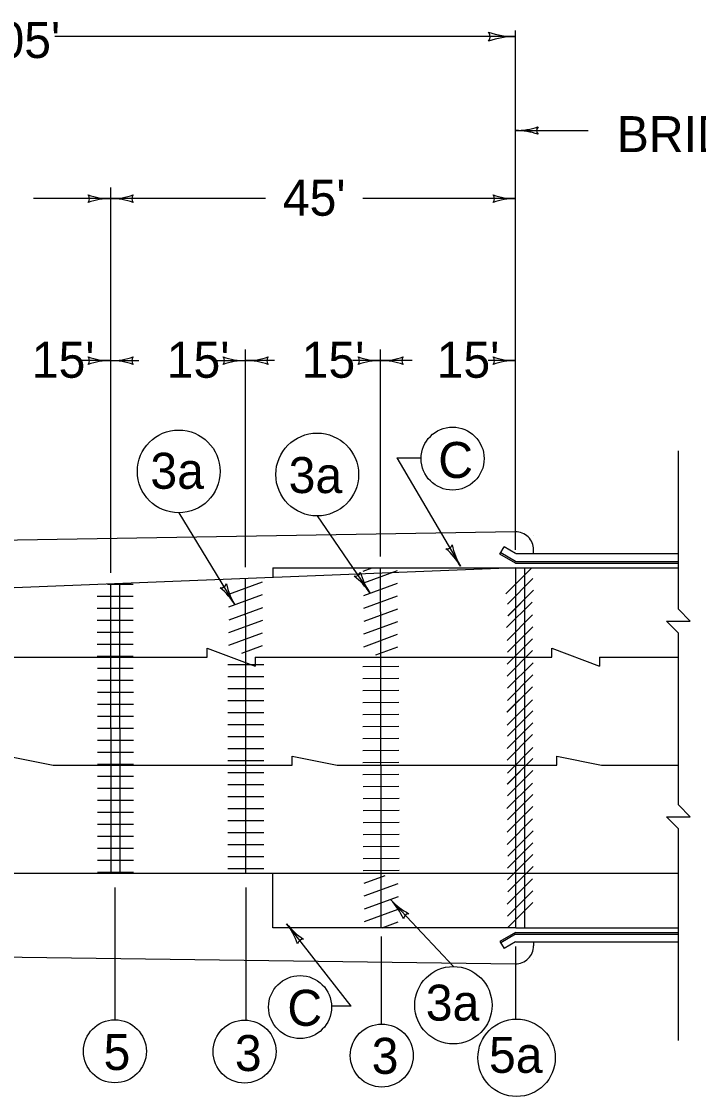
# Model space of a CAD drawing. Extents: x 1007 to 1035.5, y 1000.5 to 1021.5.
# Drawn here: x 1018.96 to 1022.72, y 1006.84 to 1012.82 of the extents above; entities that cross this region are included whole.
import ezdxf

# ---------------------------------------------------------------- set-up
doc = ezdxf.new("R2010")
doc.units = 0
doc.layers.add('Level 1', color=7, linetype='Continuous')

msp = doc.modelspace()

# ---------------------------------------------------------------- linework, layer by layer
at = {"layer": 'Level 1'}
for p, q in [((1021.7079, 1012.7324), (1019.1465, 1012.7324)), ((1021.7075, 1009.8811), (1021.7075, 1012.766)), ((1021.7075, 1009.8853), (1021.7075, 1012.7426)), ((1021.7079, 1009.9233), (1021.7079, 1012.761)), ((1021.7079, 1009.9136), (1021.7079, 1012.7428)), ((1021.7075, 1012.2106), (1022.1106, 1012.2106)), ((1021.7079, 1012.2108), (1022.1109, 1012.2108)), ((1019.4579, 1009.7544), (1019.4579, 1011.8949)), ((1019.4579, 1011.8324), (1019.0279, 1011.8324)), ((1020.3186, 1011.8324), (1019.4579, 1011.8324)), ((1021.7079, 1011.8324), (1020.8598, 1011.8324)), ((1020.2079, 1009.7843), (1020.2079, 1010.9949)), ((1020.9579, 1009.8442), (1020.9579, 1010.9949)), ((1019.4579, 1010.9324), (1019.2915, 1010.9324)), ((1019.4579, 1010.9324), (1019.6134, 1010.9324)), ((1020.0471, 1010.9324), (1020.2079, 1010.9324)), ((1020.368, 1010.9324), (1020.2079, 1010.9324)), ((1020.9579, 1010.9324), (1020.8017, 1010.9324)), ((1021.1329, 1010.9324), (1020.9579, 1010.9324)), ((1021.7079, 1010.9324), (1021.5564, 1010.9324)), ((1022.6127, 1009.5928), (1022.6127, 1010.4322)), ((1022.6127, 1009.6512), (1022.6127, 1010.4322)), ((1021.0486, 1010.3918), (1021.1831, 1010.3918)), ((1021.0486, 1010.3917), (1021.4017, 1009.7903)), ((1019.8358, 1010.087), (1020.1486, 1009.575)), ((1020.6055, 1010.0699), (1020.8986, 1009.6426)), ((1021.7069, 1009.982), (1009.2093, 1009.7721)), ((1021.8079, 1009.9608), (1021.8079, 1009.9608)), ((1021.6213, 1009.8578), (1021.6444, 1009.8978)), ((1021.7079, 1009.8171), (1021.6253, 1009.8648)), ((1021.7079, 1009.8608), (1021.6445, 1009.8974)), ((1021.7088, 1009.8608), (1022.6134, 1009.8608)), ((1021.8079, 1009.8623), (1021.8079, 1009.882)), ((1021.7079, 1009.8078), (1021.6213, 1009.8578)), ((1021.7079, 1009.8171), (1022.6134, 1009.8171)), ((1021.7079, 1009.8078), (1022.6134, 1009.8078)), ((1020.3593, 1009.7818), (1020.3593, 1009.727)), ((1020.3593, 1009.7818), (1022.6134, 1009.7818)), ((1021.7075, 1009.7814), (1020.3636, 1009.728)), ((1020.8605, 1009.7633), (1020.9108, 1009.7817)), ((1020.8647, 1009.6978), (1021.0526, 1009.7665)), ((1020.9589, 1009.295), (1020.9579, 1009.7817)), ((1021.6539, 1009.637), (1021.7953, 1009.7784)), ((1021.6539, 1009.6369), (1021.7953, 1009.7783)), ((1021.7096, 1007.7814), (1021.7096, 1009.7814)), ((1021.7096, 1007.7814), (1021.7096, 1009.7814)), ((1021.7596, 1007.7814), (1021.7596, 1009.7814)), ((1021.7596, 1007.7814), (1021.7596, 1009.7814)), ((1020.3607, 1009.7279), (1009.2093, 1009.2843)), ((1019.4392, 1009.6912), (1019.583, 1009.6913)), ((1019.4598, 1008.0843), (1019.4579, 1009.6919)), ((1019.5098, 1008.0843), (1019.508, 1009.6938)), ((1020.114, 1009.6347), (1020.3019, 1009.7032)), ((1020.2083, 1009.3028), (1020.2079, 1009.7218)), ((1020.8643, 1009.6267), (1021.0521, 1009.6954)), ((1021.8038, 1009.7218), (1021.6624, 1009.5804)), ((1021.8038, 1009.7218), (1021.6624, 1009.5803)), ((1019.383, 1009.6244), (1019.5831, 1009.6246)), ((1020.1138, 1009.5652), (1020.3018, 1009.6337)), ((1020.8643, 1009.5572), (1021.052, 1009.6259)), ((1021.8074, 1009.6566), (1021.6659, 1009.5152)), ((1021.8074, 1009.6566), (1021.666, 1009.5152)), ((1020.1157, 1009.4929), (1020.3035, 1009.5615)), ((1021.7999, 1009.5907), (1021.6585, 1009.4493)), ((1021.7999, 1009.5906), (1021.6585, 1009.4492)), ((1019.3831, 1009.5578), (1019.5832, 1009.558)), ((1020.866, 1009.4849), (1021.0538, 1009.5537)), ((1021.8022, 1009.5193), (1021.6608, 1009.3778)), ((1021.8023, 1009.5193), (1021.6608, 1009.3778)), ((1019.3832, 1009.4911), (1019.5833, 1009.4913)), ((1020.1147, 1009.4223), (1020.3025, 1009.4909)), ((1020.8652, 1009.4144), (1021.053, 1009.4832)), ((1021.8042, 1009.4534), (1021.6627, 1009.312)), ((1021.8042, 1009.4533), (1021.6628, 1009.3119)), ((1019.3833, 1009.4244), (1019.5833, 1009.4246)), ((1020.1135, 1009.3513), (1020.3014, 1009.4198)), ((1020.8642, 1009.3433), (1021.052, 1009.412)), ((1021.8022, 1009.3878), (1021.6608, 1009.2463)), ((1021.8022, 1009.3878), (1021.6608, 1009.2463)), ((1019.3833, 1009.3577), (1019.5833, 1009.3579)), ((1019.9936, 1009.2843), (1019.9936, 1009.3343)), ((1019.9936, 1009.3343), (1020.26, 1009.2343)), ((1020.1858, 1009.3078), (1020.3023, 1009.3503)), ((1020.9312, 1009.2979), (1021.0528, 1009.3425)), ((1021.9088, 1009.2843), (1021.9088, 1009.3343)), ((1021.9088, 1009.3343), (1022.1752, 1009.2343)), ((1017.2472, 1009.2843), (1019.9936, 1009.2843)), ((1019.3834, 1009.291), (1019.5833, 1009.2913)), ((1020.2093, 1008.0854), (1020.2083, 1009.3028)), ((1020.26, 1009.2843), (1020.26, 1009.2343)), ((1020.26, 1009.2843), (1021.9088, 1009.2843)), ((1020.9611, 1008.0756), (1020.9587, 1009.3007)), ((1021.8025, 1009.3213), (1021.661, 1009.1798)), ((1021.8025, 1009.3212), (1021.6611, 1009.1798)), ((1022.1752, 1009.2843), (1022.6123, 1009.2843)), ((1022.1752, 1009.2843), (1022.1752, 1009.2343)), ((1022.6127, 1008.5918), (1022.6127, 1009.3178)), ((1019.3835, 1009.2244), (1019.5834, 1009.2246)), ((1020.1083, 1009.2434), (1020.3083, 1009.2436)), ((1020.8588, 1009.2338), (1021.0588, 1009.2342)), ((1021.8051, 1009.2538), (1021.6637, 1009.1123)), ((1021.8051, 1009.2538), (1021.6637, 1009.1123)), ((1022.6127, 1008.4645), (1022.6127, 1009.2595)), ((1019.3836, 1009.1578), (1019.5835, 1009.158)), ((1020.1084, 1009.1768), (1020.3084, 1009.1769)), ((1020.8589, 1009.1671), (1021.0589, 1009.1675)), ((1021.8038, 1009.1866), (1021.6623, 1009.0452)), ((1021.8038, 1009.1865), (1021.6623, 1009.0451)), ((1019.3837, 1009.0911), (1019.5836, 1009.0913)), ((1020.1085, 1009.1102), (1020.3085, 1009.1103)), ((1020.8591, 1009.1005), (1021.0591, 1009.1008)), ((1021.8018, 1009.121), (1021.6603, 1008.9796)), ((1021.8018, 1009.1209), (1021.6604, 1008.9795)), ((1019.3838, 1009.0244), (1019.5837, 1009.0247)), ((1020.1085, 1009.0434), (1020.3085, 1009.0437)), ((1020.8592, 1009.0338), (1021.0592, 1009.0343)), ((1021.8025, 1009.0489), (1021.6611, 1008.9075)), ((1021.8025, 1009.0488), (1021.6611, 1008.9074)), ((1020.1086, 1008.9768), (1020.3086, 1008.977)), ((1020.8593, 1008.9672), (1021.0593, 1008.9676)), ((1021.8047, 1008.9869), (1021.6633, 1008.8455)), ((1021.8047, 1008.9869), (1021.6633, 1008.8455)), ((1019.3838, 1008.9577), (1019.5838, 1008.9579)), ((1020.1087, 1008.9101), (1020.3086, 1008.9103)), ((1021.8033, 1008.9198), (1021.6619, 1008.7783)), ((1021.8034, 1008.9197), (1021.662, 1008.7783)), ((1019.3839, 1008.8911), (1019.5838, 1008.8913)), ((1020.8595, 1008.9005), (1021.0594, 1008.9009)), ((1021.803, 1008.8548), (1021.6616, 1008.7134)), ((1021.803, 1008.8548), (1021.6616, 1008.7133)), ((1019.3839, 1008.8244), (1019.5839, 1008.8246)), ((1020.1088, 1008.8434), (1020.3087, 1008.8436)), ((1020.8596, 1008.8338), (1021.0596, 1008.8342)), ((1018.8888, 1008.7343), (1019.1388, 1008.6843)), ((1019.384, 1008.7578), (1019.584, 1008.758)), ((1020.1088, 1008.7768), (1020.3088, 1008.7769)), ((1020.4661, 1008.6843), (1020.4661, 1008.7343)), ((1020.4661, 1008.7343), (1020.7161, 1008.6843)), ((1020.8598, 1008.7671), (1021.0597, 1008.7675)), ((1021.8037, 1008.7828), (1021.6623, 1008.6413)), ((1021.8038, 1008.7828), (1021.6623, 1008.6413)), ((1021.9365, 1008.6843), (1021.9365, 1008.7343)), ((1021.9365, 1008.7343), (1022.1865, 1008.6843)), ((1019.1388, 1008.6843), (1020.4661, 1008.6843)), ((1019.384, 1008.6911), (1019.5841, 1008.6913)), ((1020.1088, 1008.7101), (1020.3088, 1008.7103)), ((1020.7161, 1008.6843), (1021.9365, 1008.6843)), ((1020.8599, 1008.7005), (1021.0598, 1008.7008)), ((1021.8036, 1008.7218), (1021.6622, 1008.5803)), ((1021.8037, 1008.7217), (1021.6623, 1008.5803)), ((1022.1865, 1008.6843), (1022.6126, 1008.6843)), ((1019.3841, 1008.6244), (1019.5842, 1008.6247)), ((1020.1089, 1008.6434), (1020.3089, 1008.6437)), ((1020.86, 1008.6338), (1021.06, 1008.6343)), ((1021.8039, 1008.6552), (1021.6625, 1008.5138)), ((1021.8039, 1008.6552), (1021.6625, 1008.5138)), ((1019.3842, 1008.5578), (1019.5843, 1008.5579)), ((1020.1089, 1008.5768), (1020.3089, 1008.577)), ((1020.8601, 1008.5672), (1021.0601, 1008.5676)), ((1021.8017, 1008.5857), (1021.6603, 1008.4443)), ((1021.8017, 1008.5857), (1021.6603, 1008.4443)), ((1019.3843, 1008.4911), (1019.5843, 1008.4913)), ((1020.109, 1008.5101), (1020.309, 1008.5103)), ((1020.8603, 1008.5005), (1021.0603, 1008.5009)), ((1021.8046, 1008.5221), (1021.6632, 1008.3807)), ((1021.8046, 1008.5221), (1021.6632, 1008.3807)), ((1020.109, 1008.4434), (1020.3091, 1008.4436)), ((1020.8603, 1008.4338), (1021.0604, 1008.4342)), ((1021.8033, 1008.4549), (1021.6618, 1008.3135)), ((1021.8033, 1008.4548), (1021.6618, 1008.3134)), ((1019.3843, 1008.4244), (1019.5844, 1008.4247)), ((1020.1091, 1008.3768), (1020.3092, 1008.3769)), ((1020.8605, 1008.3671), (1021.0605, 1008.3675)), ((1021.8026, 1008.3861), (1021.6612, 1008.2447)), ((1021.8027, 1008.3861), (1021.6613, 1008.2446)), ((1019.3844, 1008.3578), (1019.5844, 1008.358)), ((1020.1092, 1008.3102), (1020.3092, 1008.3103)), ((1021.8062, 1008.3209), (1021.6648, 1008.1795)), ((1021.8062, 1008.3208), (1021.6648, 1008.1794)), ((1019.3845, 1008.2911), (1019.5845, 1008.2913)), ((1020.8607, 1008.3005), (1021.0607, 1008.3008)), ((1021.8048, 1008.2537), (1021.6634, 1008.1123)), ((1021.8048, 1008.2537), (1021.6634, 1008.1123)), ((1019.3846, 1008.2244), (1019.5846, 1008.2247)), ((1020.1093, 1008.2434), (1020.3093, 1008.2437)), ((1020.8608, 1008.2338), (1021.0608, 1008.2343)), ((1021.8045, 1008.1888), (1021.6631, 1008.0473)), ((1021.8045, 1008.1888), (1021.6631, 1008.0473)), ((1022.6127, 1008.0846), (1022.6127, 1008.2312)), ((1019.3847, 1008.1578), (1019.5847, 1008.158)), ((1020.1093, 1008.1768), (1020.3093, 1008.177)), ((1020.8609, 1008.1672), (1021.0609, 1008.1676)), ((1007.2959, 1008.0843), (1022.6136, 1008.0843)), ((1019.3848, 1008.0911), (1019.5847, 1008.0913)), ((1020.1093, 1008.1101), (1020.3094, 1008.1103)), ((1020.3593, 1007.7818), (1020.3593, 1008.0841)), ((1020.861, 1008.1005), (1021.0611, 1008.1009)), ((1020.8672, 1008.0289), (1020.9838, 1008.0717)), ((1020.9617, 1007.7817), (1020.961, 1008.0756)), ((1021.8064, 1008.1229), (1021.665, 1007.9815)), ((1021.8064, 1008.1228), (1021.665, 1007.9814)), ((1022.6127, 1007.6933), (1022.6127, 1008.0975)), ((1022.6127, 1007.6933), (1022.6127, 1008.0838)), ((1020.8671, 1007.9594), (1021.0548, 1008.0283)), ((1021.8018, 1008.0543), (1021.6604, 1007.9129)), ((1021.8019, 1008.0543), (1021.6605, 1007.9128)), ((1019.4809, 1008.0058), (1019.4809, 1007.2707)), ((1020.2097, 1008.0058), (1020.2097, 1007.2723)), ((1020.8688, 1007.8873), (1021.0568, 1007.956)), ((1021.8044, 1007.9868), (1021.663, 1007.8454)), ((1021.8045, 1007.9868), (1021.6631, 1007.8454)), ((1021.3623, 1007.5663), (1021.0144, 1007.9368)), ((1021.8041, 1007.9219), (1021.6627, 1007.7805)), ((1021.8042, 1007.9219), (1021.6627, 1007.7805)), ((1020.868, 1007.8167), (1021.0558, 1007.8854)), ((1021.7093, 1007.7818), (1020.3593, 1007.7818)), ((1020.7938, 1007.3467), (1020.4358, 1007.8041)), ((1020.9658, 1007.7817), (1021.0548, 1007.8143)), ((1021.7093, 1007.7818), (1022.6116, 1007.7818)), ((1020.9609, 1007.7333), (1020.9609, 1007.2478)), ((1021.7079, 1007.7557), (1021.6213, 1007.7057)), ((1021.7079, 1007.7463), (1021.6253, 1007.6987)), ((1021.7079, 1007.7557), (1022.6116, 1007.7557)), ((1021.7079, 1007.7463), (1022.6116, 1007.7463)), ((1014.2093, 1007.6818), (1021.7069, 1007.5814)), ((1021.6213, 1007.7057), (1021.6444, 1007.6657)), ((1021.7079, 1007.7026), (1021.6445, 1007.666)), ((1021.7079, 1007.6783), (1021.7079, 1007.2751)), ((1021.7088, 1007.7026), (1022.6116, 1007.7026)), ((1021.8079, 1007.7011), (1021.8079, 1007.6814)), ((1022.6127, 1007.1551), (1022.6127, 1007.7013)), ((1022.6127, 1007.155), (1022.6127, 1007.7012)), ((1021.8079, 1007.6026), (1021.8079, 1007.6026)), ((1020.7938, 1007.3467), (1020.6851, 1007.3467))]:
    msp.add_line(p, q, dxfattribs=at)
for points in [[(1022.6127, 1009.3178), (1022.6127, 1009.4178), (1022.546, 1009.4845), (1022.6793, 1009.4845), (1022.6127, 1009.5512), (1022.6127, 1009.6512)], [(1022.6127, 1008.2312), (1022.6127, 1008.3312), (1022.546, 1008.3978), (1022.6793, 1008.3978), (1022.6127, 1008.4645), (1022.6127, 1008.5645)]]:
    msp.add_lwpolyline(points, dxfattribs=at)
for centre, radius in [((1019.8358, 1010.317), 0.23), ((1020.6055, 1010.2999), 0.23), ((1021.3581, 1010.388), 0.175), ((1021.3623, 1007.3513), 0.215), ((1020.5102, 1007.3413), 0.175), ((1019.481, 1007.0952), 0.175), ((1020.2018, 1007.0939), 0.175), ((1020.9644, 1007.0717), 0.175), ((1021.7137, 1007.0592), 0.215)]:
    msp.add_circle(centre, radius, dxfattribs=at)
for centre, radius, start, end in [((1021.5297, 1012.7324), 0.0375, 318.7746, 40.89129), ((1021.7079, 1012.2636), 0.4687, 90, 108.66878), ((1021.7079, 1013.2011), 0.4687, 251.34716, 269.99389), ((1021.7079, 1012.2636), 0.4687, 89.98778, 90), ((1021.7075, 1012.6012), 0.3906, 269.98778, 270), ((1021.7075, 1012.6012), 0.3906, 270, 288.66878), ((1021.7075, 1011.82), 0.3906, 71.34716, 89.99389), ((1021.7079, 1012.6014), 0.3906, 270, 288.66878), ((1021.7079, 1012.6014), 0.3906, 269.98778, 270), ((1021.7079, 1011.8202), 0.3906, 71.34716, 89.99389), ((1021.856, 1012.2105), 0.0313, 138.7746, 220.89129), ((1021.8565, 1012.2108), 0.0313, 138.7746, 220.89129), ((1019.3093, 1011.8324), 0.0313, 318.7746, 40.89129), ((1019.4579, 1011.4414), 0.3909, 90, 108.66878), ((1019.4579, 1012.2233), 0.3909, 251.34716, 269.99389), ((1019.4579, 1012.2233), 0.3909, 270, 288.66878), ((1019.4579, 1011.4414), 0.3909, 89.98778, 90), ((1019.4579, 1012.2233), 0.3909, 269.98778, 270), ((1019.4579, 1011.4414), 0.3909, 71.34716, 89.99389), ((1019.6066, 1011.8323), 0.0313, 138.7746, 220.89129), ((1021.5593, 1011.8324), 0.0313, 318.7746, 40.89129), ((1021.7079, 1011.4414), 0.3909, 90, 108.66878), ((1021.7079, 1012.2233), 0.3909, 251.34716, 269.99389), ((1021.7079, 1011.4414), 0.3909, 89.98778, 90), ((1019.3093, 1010.9324), 0.0313, 318.7746, 40.89129), ((1019.4579, 1011.3233), 0.3909, 251.34716, 269.99389), ((1019.4579, 1011.3233), 0.3909, 270, 288.66878), ((1019.6066, 1010.9323), 0.0313, 138.7746, 220.89129), ((1020.0593, 1010.9324), 0.0313, 318.7746, 40.89129), ((1020.2079, 1011.3233), 0.3909, 251.34716, 269.99389), ((1020.2079, 1011.3233), 0.3909, 270, 288.66878), ((1020.3566, 1010.9323), 0.0313, 138.7746, 220.89129), ((1020.8093, 1010.9324), 0.0313, 318.7746, 40.89129), ((1020.9579, 1011.3233), 0.3909, 251.34716, 269.99389), ((1020.9579, 1011.3233), 0.3909, 270, 288.66878), ((1021.1066, 1010.9323), 0.0313, 138.7746, 220.89129), ((1021.5593, 1010.9324), 0.0313, 318.7746, 40.89129), ((1021.7079, 1011.3233), 0.3909, 251.34716, 269.99389), ((1019.4579, 1010.5414), 0.3909, 90, 108.66878), ((1019.4579, 1011.3233), 0.3909, 269.98778, 270), ((1019.4579, 1010.5414), 0.3909, 89.98778, 90), ((1019.4579, 1010.5414), 0.3909, 71.34716, 89.99389), ((1020.2079, 1010.5414), 0.3909, 90, 108.66878), ((1020.2079, 1011.3233), 0.3909, 269.98778, 270), ((1020.2079, 1010.5414), 0.3909, 89.98778, 90), ((1020.2079, 1010.5414), 0.3909, 71.34716, 89.99389), ((1020.9579, 1010.5414), 0.3909, 90, 108.66878), ((1020.9579, 1011.3233), 0.3909, 269.98778, 270), ((1020.9579, 1010.5414), 0.3909, 89.98778, 90), ((1020.9579, 1010.5414), 0.3909, 71.34716, 89.99389), ((1021.7079, 1010.5414), 0.3909, 90, 108.66878), ((1021.7079, 1010.5414), 0.3909, 89.98778, 90), ((1021.7079, 1009.882), 0.1, 0, 90.57294), ((1021.3265, 1009.9185), 0.0313, 259.18824, 341.30493), ((1021.0646, 1009.5924), 0.3909, 30.41364, 49.08242), ((1021.7388, 1009.9882), 0.3909, 191.7608, 210.40753), ((1020.8145, 1009.7652), 0.0313, 263.22793, 345.34462), ((1021.221, 1009.8638), 0.3909, 195.80049, 214.44722), ((1021.0646, 1009.5924), 0.3909, 30.40141, 30.41364), ((1020.0712, 1009.7018), 0.0313, 260.19144, 342.30813), ((1020.4822, 1009.7787), 0.3909, 192.764, 211.41073), ((1020.5762, 1009.4215), 0.3909, 34.45333, 53.12211), ((1019.815, 1009.3712), 0.3909, 31.41684, 50.08563), ((1020.5762, 1009.4215), 0.3909, 34.4411, 34.45333), ((1019.815, 1009.3712), 0.3909, 31.40462, 31.41684), ((1021.2993, 1008.2044), 0.3909, 223.18907, 223.20129), ((1021.2993, 1008.2044), 0.3909, 223.20129, 241.87008), ((1020.7294, 1007.6692), 0.3909, 24.54845, 43.19518), ((1021.1161, 1007.8284), 0.0313, 91.97589, 174.09258), ((1020.7436, 1008.045), 0.3909, 218.03651, 218.04873), ((1020.7436, 1008.045), 0.3909, 218.04873, 236.71751), ((1020.1279, 1007.5631), 0.3909, 19.39589, 38.04262), ((1020.5274, 1007.687), 0.0313, 86.82333, 168.94002), ((1021.7079, 1007.6814), 0.1, 269.42706, 0)]:
    msp.add_arc(centre, radius, start, end, dxfattribs=at)

# ---------------------------------------------------------------- texts
for s, p in [("105'", (1018.6797, 1012.6136)), ('BRIDGE', (1022.2703, 1012.0908)), ("45'", (1020.4145, 1011.7375)), ("15'", (1019.0193, 1010.8373)), ("15'", (1019.7693, 1010.8373)), ("15'", (1020.5193, 1010.8373)), ("15'", (1021.2693, 1010.8373)), ('C', (1021.2783, 1010.2805)), ('3a', (1019.6783, 1010.2206)), ('3a', (1020.4468, 1010.1968)), ('C', (1020.4396, 1007.237)), ('3a', (1021.209, 1007.2656)), ('5', (1019.4182, 1006.9915)), ('3', (1020.148, 1006.9857)), ('3', (1020.9083, 1006.9702)), ('5a', (1021.5603, 1006.9757))]:
    msp.add_text(s, height=0.2, dxfattribs=at).set_placement(p)

doc.saveas('drawing.dxf')
